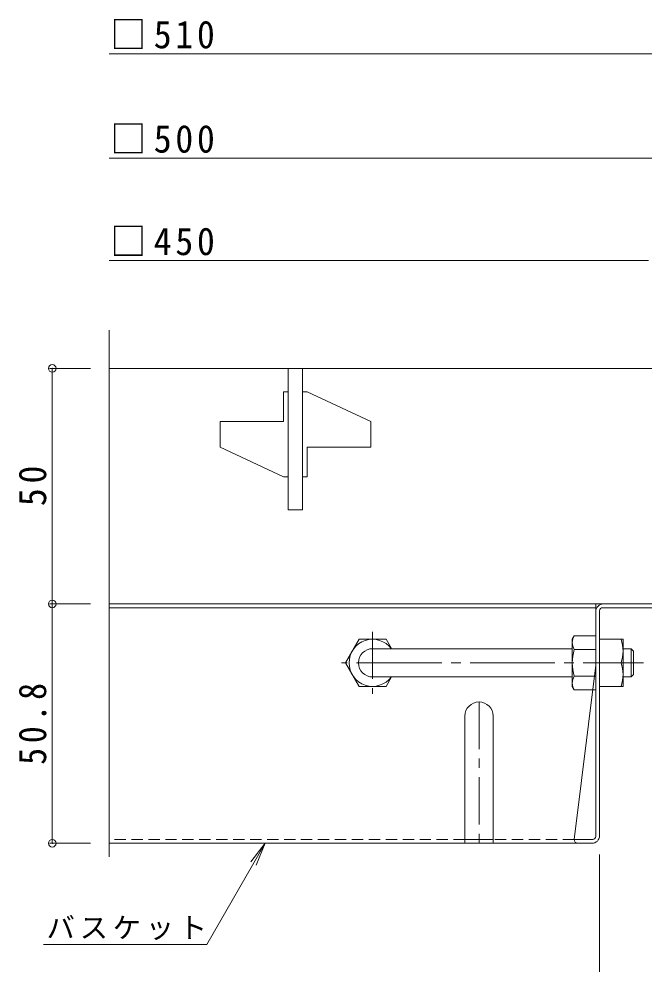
# Model space of a CAD drawing. Units: millimetres on the paper, enlarged 4 times, with parts at other scales. Extents: x -744 to 1008, y -779 to 706.
# Drawn here: x -736.3 to -470.8, y -537 to -135.8 of the extents above; entities that cross this region are included whole.
import ezdxf

# ---------------------------------------------------------------- set-up
doc = ezdxf.new("R2010")
doc.units = ezdxf.units.MM
doc.header["$LTSCALE"] = 4
doc.header["$PDMODE"] = 32
doc.header["$PDSIZE"] = 3.2
for name, pattern in [('CHAIN1', [8, 5, -1, 1, -1]), ('CHAIN2', [12, 9, -1, 1, -1]), ('DASHED1', [1.8, 1.2, -0.6])]:
    doc.linetypes.add(name, pattern=pattern)
for name, color, linetype, lineweight in [('D-1_躯体', 2, 'Continuous', 9), ('D-2_仕上', 3, 'Continuous', 9), ('D-4_その他', 7, 'Continuous', 9), ('D-7_ハッチ', 2, 'Continuous', 9), ('D-8_記号', 2, 'Continuous', 9), ('D-B_7-WAKU-T', 2, 'Continuous', 9)]:
    doc.layers.add(name, color=color, linetype=linetype, lineweight=lineweight)
doc.styles.add('ＭＳ ゴシック', font='')
doc.styles.get('ＭＳ ゴシック').set_extended_font_data('MS Gothic')

msp = doc.modelspace()

# ---------------------------------------------------------------- linework, layer by layer
at = {"layer": 'D-1_躯体', "color": 3}
for p, q in [((-479.712, -403.116), (-476.312, -403.116)), ((-476.312, -403.116), (-475.312, -404.116)), ((-476.312, -415.116), (-476.312, -403.116)), ((-475.312, -414.116), (-475.312, -404.116)), ((-479.712, -415.116), (-476.312, -415.116)), ((-476.312, -415.116), (-475.312, -414.116))]:
    msp.add_line(p, q, dxfattribs=at)
at = {"layer": 'D-2_仕上'}
for p, q in [((-697.973, -491.426), (-697.973, -267.836)), ((-418.906, -284.116), (-697.973, -284.116)), ((-621.906, -284.116), (-621.906, -344.116)), ((-623.906, -306.616), (-623.906, -294.116)), ((-621.906, -294.116), (-623.906, -294.116)), ((-613.905, -294.116), (-615.906, -294.116)), ((-613.905, -294.116), (-586.906, -306.616)), ((-650.905, -317.616), (-650.905, -306.616)), ((-650.905, -306.616), (-623.906, -306.616)), ((-650.905, -317.616), (-623.906, -330.116)), ((-621.906, -330.116), (-623.906, -330.116)), ((-613.905, -330.116), (-615.906, -330.116)), ((-697.973, -384.116), (-418.906, -384.116))]:
    msp.add_line(p, q, dxfattribs=at)
for points in [[(-615.906, -284.116), (-615.906, -344.116), (-621.906, -344.116)], [(-613.905, -330.116), (-613.905, -317.616), (-586.906, -317.616), (-586.906, -306.616)]]:
    msp.add_lwpolyline(points, dxfattribs=at)
at = {"layer": 'D-4_その他'}
for p, q in [((-697.973, -150.568), (-408.905, -150.568)), ((-697.973, -194.847), (-418.905, -194.847)), ((-697.973, -238.347), (-468.905, -238.347)), ((-723.333, -284.116), (-705.973, -284.116)), ((-722.133, -284.116), (-722.133, -384.116)), ((-723.333, -384.116), (-705.973, -384.116)), ((-722.133, -384.116), (-722.133, -485.716)), ((-723.333, -485.716), (-705.973, -485.716)), ((-656.558, -528.722), (-631.728, -485.715)), ((-631.728, -485.715), (-635.554, -494.954)), ((-489.712, -566.916), (-489.712, -490.516)), ((-725.805, -528.722), (-656.558, -528.722))]:
    msp.add_line(p, q, dxfattribs=at)
msp.add_lwpolyline([(-725.805, -528.723), (-656.558, -528.723), (-631.728, -485.715), (-637.815, -493.649)], dxfattribs=at)
for p in [(-722.133, -284.116), (-722.133, -384.116), (-722.133, -485.716)]:
    msp.add_point(p, dxfattribs=at)
at = {"layer": 'D-7_ハッチ'}
for p, q in [((-491.312, -384.116), (-697.973, -384.116)), ((-491.312, -482.782), (-491.312, -384.116)), ((-488.112, -384.116), (-421.305, -384.116)), ((-491.312, -385.716), (-697.973, -385.716)), ((-489.712, -482.516), (-489.712, -387.049)), ((-488.379, -385.716), (-421.305, -385.716)), ((-491.312, -410.116), (-500.537, -484.116)), ((-492.646, -484.116), (-500.537, -484.116)), ((-492.912, -485.716), (-697.973, -485.716))]:
    msp.add_line(p, q, dxfattribs=at)
at = {"layer": 'D-7_ハッチ', "linetype": 'DASHED1'}
for p, q in [((-546.912, -484.116), (-697.973, -484.116)), ((-500.537, -484.116), (-537.862, -484.116))]:
    msp.add_line(p, q, dxfattribs=at)
at = {"layer": 'D-7_ハッチ'}
for centre, radius, start, end in [((-488.112, -387.316), 3.2, 90, 180), ((-488.379, -387.049), 1.333, 90, 180), ((-498.937, -484.116), 1.6, 180, 270), ((-492.912, -482.516), 3.2, 270, 0), ((-492.646, -482.782), 1.333, 270, 0)]:
    msp.add_arc(centre, radius, start, end, dxfattribs=at)
at = {"layer": 'D-8_記号', "linetype": 'CHAIN1'}
for p, q in [((-586.105, -395.923), (-586.105, -422.308)), ((-572.913, -409.116), (-599.298, -409.116)), ((-540.912, -425.716), (-540.912, -485.716))]:
    msp.add_line(p, q, dxfattribs=at)
at = {"layer": 'D-8_記号'}
for p, q in [((-546.912, -431.716), (-546.912, -485.716)), ((-534.912, -431.716), (-534.912, -485.716)), ((-546.912, -484.116), (-534.912, -484.116)), ((-546.912, -484.116), (-537.862, -484.116))]:
    msp.add_line(p, q, dxfattribs=at)
msp.add_arc((-540.912, -431.716), 6, 0, 180, dxfattribs=at)
at = {"layer": 'D-B_7-WAKU-T'}
for p, q in [((-597.605, -409.116), (-591.832, -399.116)), ((-591.832, -399.116), (-580.379, -399.116)), ((-578.079, -403.1), (-580.379, -399.116)), ((-501.312, -399.116), (-500.446, -397.616)), ((-501.312, -419.115), (-501.312, -399.116)), ((-491.312, -397.616), (-500.446, -397.616)), ((-489.712, -399.116), (-479.712, -399.116)), ((-479.712, -419.116), (-479.712, -399.116)), ((-500.446, -403.389), (-491.312, -403.389)), ((-597.605, -409.116), (-591.832, -419.116)), ((-489.712, -409.116), (-480.578, -409.116)), ((-578.069, -415.116), (-580.379, -419.116)), ((-500.446, -414.842), (-491.312, -414.842)), ((-591.832, -419.116), (-580.379, -419.116)), ((-501.312, -419.115), (-500.446, -420.616)), ((-491.312, -420.616), (-500.446, -420.616)), ((-489.712, -419.116), (-479.712, -419.116))]:
    msp.add_line(p, q, dxfattribs=at)
at = {"layer": 'D-B_7-WAKU-T', "color": 3}
for p, q in [((-586.105, -403.116), (-501.312, -403.116)), ((-586.105, -415.116), (-501.312, -415.116))]:
    msp.add_line(p, q, dxfattribs=at)
at = {"layer": 'D-B_7-WAKU-T', "color": 3, "linetype": 'CHAIN2'}
msp.add_line((-592.682, -409.116), (-471.103, -409.116), dxfattribs=at)
at = {"layer": 'D-B_7-WAKU-T', "linetype": 'CHAIN1'}
msp.add_line((-474.34, -409.116), (-480.463, -409.116), dxfattribs=at)
at = {"layer": 'D-B_7-WAKU-T'}
for centre, radius, start, end in [((-586.105, -409.116), 10, 36.87019, 323.12981), ((-495.843, -400.435), 5.47, 180.2103, 212.68507), ((-494.748, -400.905), 6.579, 149.99998, 176.07924), ((-494.579, -404.115), 14.866, 340.34633, 19.65366), ((-481.947, -409.116), 19.365, 162.79973, 197.20026), ((-494.579, -414.116), 14.866, 340.34633, 19.65366), ((-495.843, -417.796), 5.47, 147.31491, 179.78969), ((-494.748, -417.326), 6.579, 183.92075, 210)]:
    msp.add_arc(centre, radius, start, end, dxfattribs=at)
at = {"layer": 'D-B_7-WAKU-T', "color": 3}
msp.add_arc((-586.105, -409.116), 6, 90, 270, dxfattribs=at)

# ---------------------------------------------------------------- texts
at = {"layer": 'D-4_その他', "color": 2, "char_height": 11.73, "attachment_point": 7, "style": 'ＭＳ ゴシック'}
for s, insert in [('\\T1.21;\\W0.95;□510', (-697.43, -148.568)), ('\\T1.21;\\W0.95;□500', (-697.43, -192.847)), ('\\T1.21;\\W0.95;□450', (-697.43, -236.347))]:
    msp.add_mtext(s, dxfattribs=dict(at, insert=insert))
at = {"layer": 'D-4_その他', "color": 2, "char_height": 11.73, "attachment_point": 7, "rotation": 90, "style": 'ＭＳ ゴシック'}
for s, insert in [('\\T1.27;\\W0.95;50', (-724.533, -342.616)), ('\\T1.28;\\W0.9;50.8', (-724.533, -452.416))]:
    msp.add_mtext(s, dxfattribs=dict(at, insert=insert))
at = {"layer": 'D-4_その他', "insert": (-724.558, -526.819), "char_height": 8.798, "attachment_point": 7, "style": 'ＭＳ ゴシック'}
msp.add_mtext('\\T1.17;バスケット', dxfattribs=at)
msp.add_mtext('\\T1.17;バスケット', dxfattribs=at)

doc.saveas('drawing.dxf')
